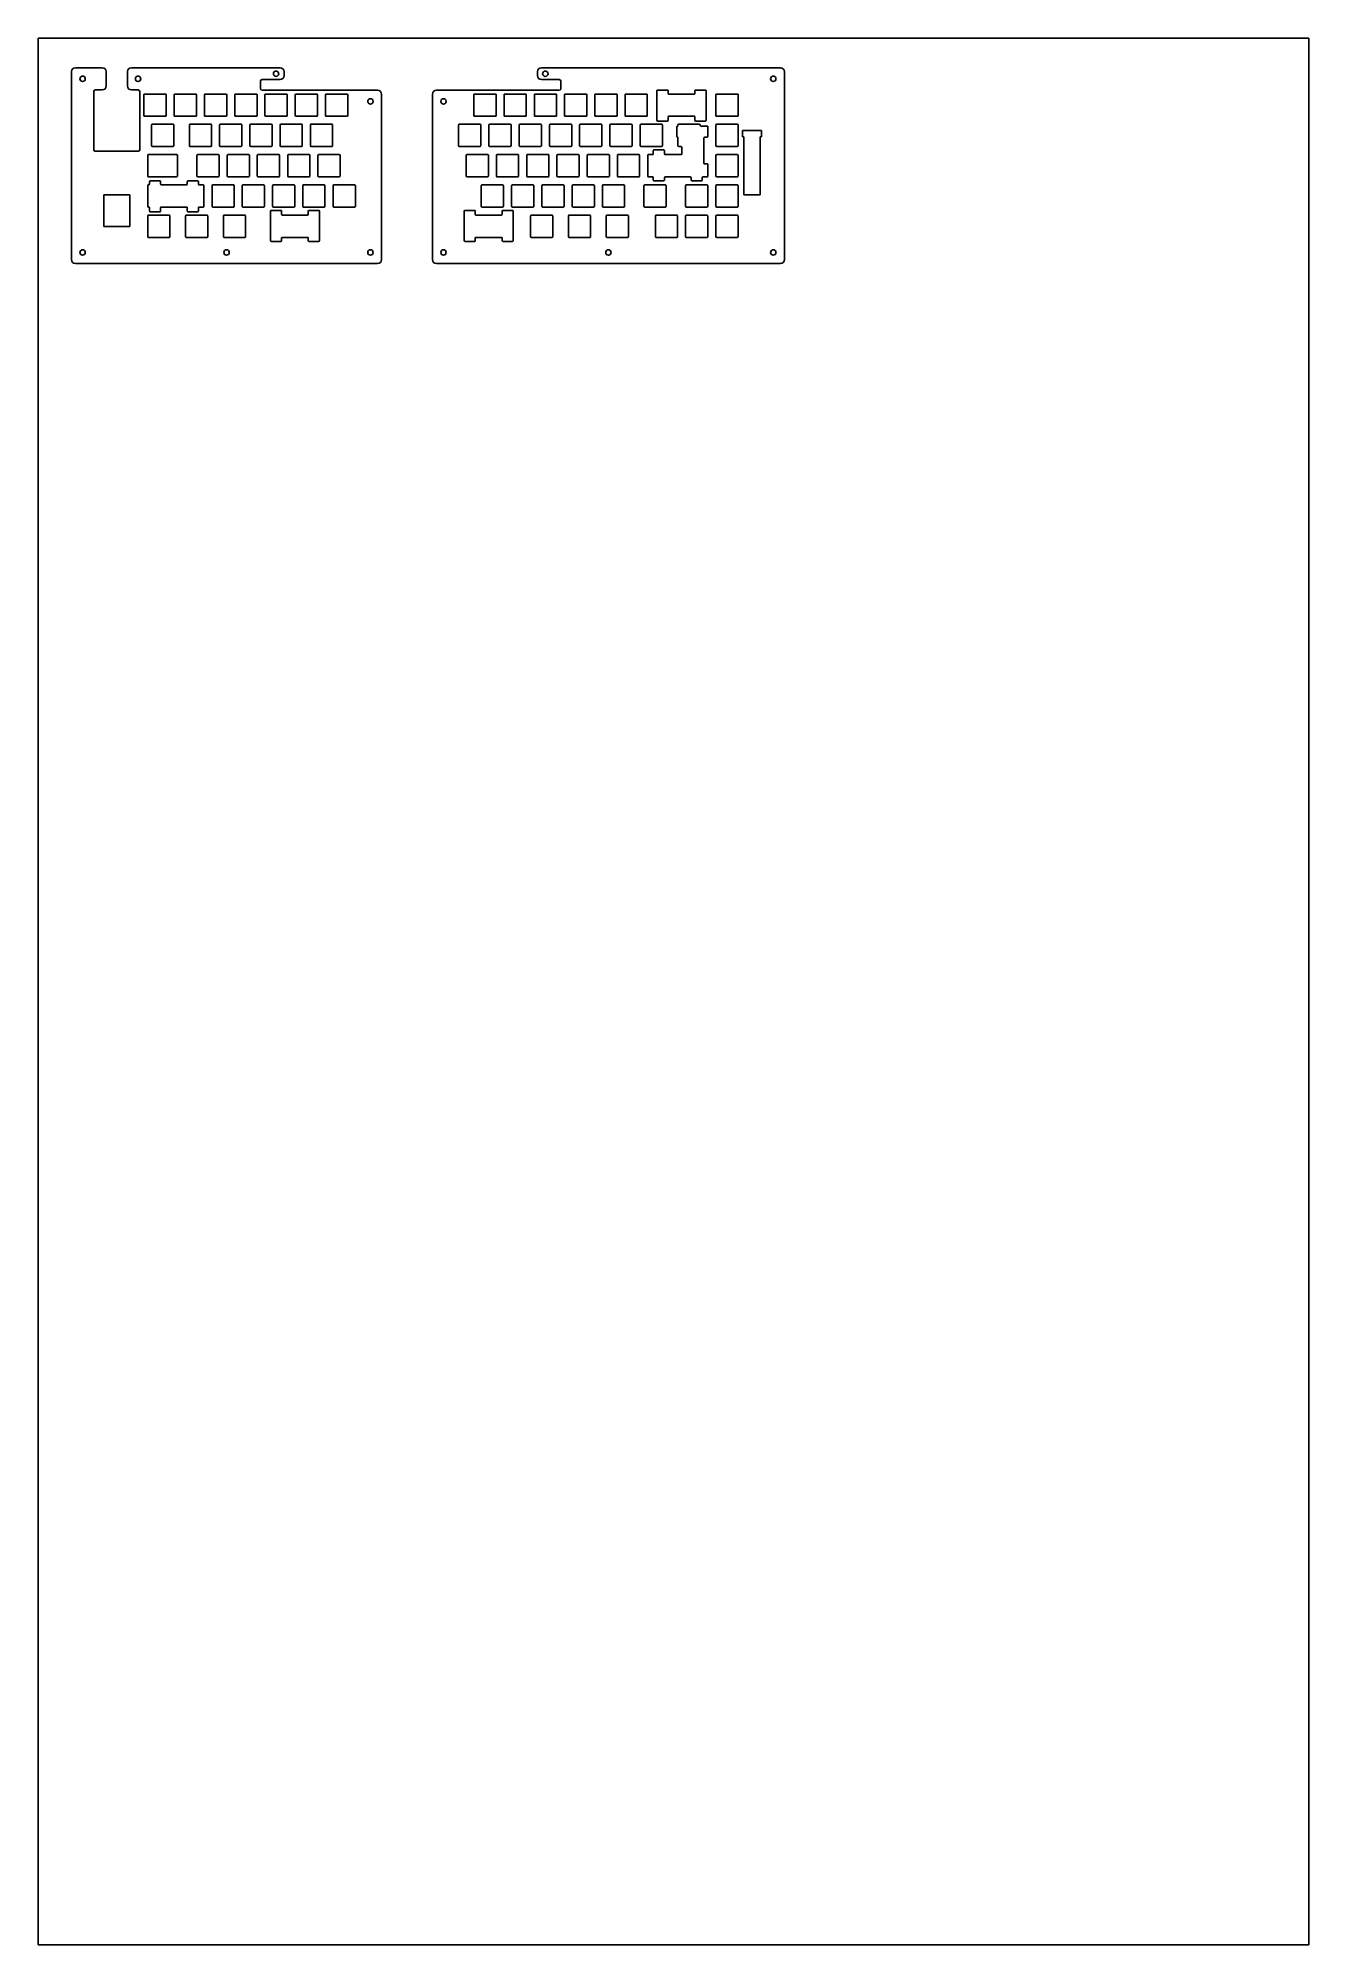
# Model space of a CAD drawing. Header units: millimetres. Extents: x 0 to 800, y 0 to 1200.
import ezdxf

# ---------------------------------------------------------------- set-up
doc = ezdxf.new("R2010")
doc.units = ezdxf.units.MM

msp = doc.modelspace()

# ---------------------------------------------------------------- linework, layer by layer
for p, q in [((0, 0), (0, 1200)), ((0, 1200), (800, 1200)), ((800, 1200), (800, 0)), ((21, 1178.9), (21, 1060.6)), ((23.5, 1181.4), (40.4, 1181.4)), ((42.9, 1178.9), (42.9, 1169.9)), ((56.2, 1178.9), (56.2, 1169.9)), ((58.7, 1181.4), (152.3, 1181.4)), ((154.8, 1176.4), (154.8, 1178.9)), ((314.3, 1176.4), (314.3, 1178.9)), ((316.8, 1181.4), (467.3, 1181.4)), ((469.8, 1060.6), (469.8, 1178.9)), ((35, 1166.4), (35, 1129.8)), ((36, 1167.4), (40.4, 1167.4)), ((58.7, 1167.4), (63, 1167.4)), ((64, 1129.8), (64, 1166.4)), ((66.6, 1164.3), (66.6, 1151.3)), ((67.1, 1164.8), (80.1, 1164.8)), ((80.6, 1164.3), (80.6, 1151.3)), ((85.7, 1164.3), (85.7, 1151.3)), ((86.2, 1164.8), (99.2, 1164.8)), ((99.7, 1164.3), (99.7, 1151.3)), ((104.7, 1164.3), (104.7, 1151.3)), ((105.2, 1164.8), (118.2, 1164.8)), ((118.7, 1164.3), (118.7, 1151.3)), ((123.8, 1164.3), (123.8, 1151.3)), ((124.3, 1164.8), (137.3, 1164.8)), ((137.8, 1164.3), (137.8, 1151.3)), ((140, 1168.2), (140, 1172.9)), ((141, 1173.9), (152.3, 1173.9)), ((141, 1167.2), (213.7, 1167.2)), ((142.8, 1164.3), (142.8, 1151.3)), ((143.3, 1164.8), (156.3, 1164.8)), ((156.8, 1164.3), (156.8, 1151.3)), ((161.9, 1164.3), (161.9, 1151.3)), ((162.4, 1164.8), (175.4, 1164.8)), ((175.9, 1164.3), (175.9, 1151.3)), ((180.9, 1164.3), (180.9, 1151.3)), ((181.4, 1164.8), (194.4, 1164.8)), ((194.9, 1164.3), (194.9, 1151.3)), ((216.2, 1164.7), (216.2, 1060.6)), ((248.2, 1164.7), (248.2, 1060.6)), ((250.7, 1167.2), (328.1, 1167.2)), ((274.3, 1164.3), (274.3, 1151.3)), ((274.8, 1164.8), (287.8, 1164.8)), ((288.3, 1164.3), (288.3, 1151.3)), ((293.3, 1164.3), (293.3, 1151.3)), ((293.8, 1164.8), (306.8, 1164.8)), ((307.3, 1164.3), (307.3, 1151.3)), ((312.4, 1164.3), (312.4, 1151.3)), ((312.9, 1164.8), (325.9, 1164.8)), ((316.8, 1173.9), (328.1, 1173.9)), ((326.4, 1164.3), (326.4, 1151.3)), ((329.1, 1172.9), (329.1, 1168.2)), ((331.4, 1164.3), (331.4, 1151.3)), ((331.9, 1164.8), (344.9, 1164.8)), ((345.4, 1164.3), (345.4, 1151.3)), ((350.5, 1164.3), (350.5, 1151.3)), ((351, 1164.8), (364, 1164.8)), ((364.5, 1164.3), (364.5, 1151.3)), ((369.5, 1164.3), (369.5, 1151.3)), ((370, 1164.8), (383, 1164.8)), ((383.5, 1164.3), (383.5, 1151.3)), ((389.6, 1166.8), (389.6, 1148.3)), ((396.1, 1167.3), (390.1, 1167.3)), ((396.6, 1165.3), (396.6, 1166.8)), ((413, 1164.8), (397.1, 1164.8)), ((413.5, 1166.8), (413.5, 1165.3)), ((420, 1167.3), (414, 1167.3)), ((420.5, 1148.3), (420.5, 1166.8)), ((426.7, 1164.3), (426.7, 1151.3)), ((427.2, 1164.8), (440.2, 1164.8)), ((440.7, 1164.3), (440.7, 1151.3)), ((67.1, 1150.8), (80.1, 1150.8)), ((71.4, 1145.3), (71.4, 1132.3)), ((71.9, 1145.8), (84.9, 1145.8)), ((85.4, 1145.3), (85.4, 1132.3)), ((86.2, 1150.8), (99.2, 1150.8)), ((95.2, 1145.3), (95.2, 1132.3)), ((95.7, 1145.8), (108.7, 1145.8)), ((105.2, 1150.8), (118.2, 1150.8)), ((109.2, 1145.3), (109.2, 1132.3)), ((114.2, 1145.3), (114.2, 1132.3)), ((114.7, 1145.8), (127.7, 1145.8)), ((124.3, 1150.8), (137.3, 1150.8)), ((128.2, 1145.3), (128.2, 1132.3)), ((133.3, 1145.3), (133.3, 1132.3)), ((133.8, 1145.8), (146.8, 1145.8)), ((143.3, 1150.8), (156.3, 1150.8)), ((147.3, 1145.3), (147.3, 1132.3)), ((152.3, 1145.3), (152.3, 1132.3)), ((152.8, 1145.8), (165.8, 1145.8)), ((162.4, 1150.8), (175.4, 1150.8)), ((166.3, 1145.3), (166.3, 1132.3)), ((171.4, 1145.3), (171.4, 1132.3)), ((171.9, 1145.8), (184.9, 1145.8)), ((181.4, 1150.8), (194.4, 1150.8)), ((185.4, 1145.3), (185.4, 1132.3)), ((264.7, 1145.3), (264.7, 1132.3)), ((265.2, 1145.8), (278.2, 1145.8)), ((274.8, 1150.8), (287.8, 1150.8)), ((278.7, 1145.3), (278.7, 1132.3)), ((283.8, 1145.3), (283.8, 1132.3)), ((284.3, 1145.8), (297.3, 1145.8)), ((293.8, 1150.8), (306.8, 1150.8)), ((297.8, 1145.3), (297.8, 1132.3)), ((302.8, 1145.3), (302.8, 1132.3)), ((303.3, 1145.8), (316.3, 1145.8)), ((312.9, 1150.8), (325.9, 1150.8)), ((316.8, 1145.3), (316.8, 1132.3)), ((321.9, 1145.3), (321.9, 1132.3)), ((322.4, 1145.8), (335.4, 1145.8)), ((331.9, 1150.8), (344.9, 1150.8)), ((335.9, 1145.3), (335.9, 1132.3)), ((340.9, 1145.3), (340.9, 1132.3)), ((341.4, 1145.8), (354.4, 1145.8)), ((351, 1150.8), (364, 1150.8)), ((354.9, 1145.3), (354.9, 1132.3)), ((360, 1145.3), (360, 1132.3)), ((360.5, 1145.8), (373.5, 1145.8)), ((370, 1150.8), (383, 1150.8)), ((374, 1145.3), (374, 1132.3)), ((379, 1145.3), (379, 1132.3)), ((379.5, 1145.8), (392.5, 1145.8)), ((390.1, 1147.8), (396.1, 1147.8)), ((393, 1145.3), (393, 1132.3)), ((396.6, 1148.3), (396.6, 1150.3)), ((397.1, 1150.8), (413, 1150.8)), ((402.2, 1144.2), (402.2, 1138.2)), ((402.8, 1144.7), (402.7, 1144.7)), ((402.8, 1145.3), (402.8, 1144.7)), ((403.3, 1145.8), (416.3, 1145.8)), ((413.5, 1150.3), (413.5, 1148.3)), ((414, 1147.8), (420, 1147.8)), ((416.8, 1145.3), (416.8, 1145.2)), ((421.2, 1144.7), (417.3, 1144.7)), ((421.7, 1138.2), (421.7, 1144.2)), ((426.7, 1145.3), (426.7, 1132.3)), ((427.2, 1150.8), (440.2, 1150.8)), ((427.2, 1145.8), (440.2, 1145.8)), ((440.7, 1145.3), (440.7, 1132.3)), ((455.3, 1141.9), (443.5, 1141.9)), ((443.5, 1141.9), (443.5, 1137.8)), ((455.3, 1137.8), (455.3, 1141.9)), ((63, 1128.8), (36, 1128.8)), ((71.9, 1131.8), (84.9, 1131.8)), ((95.7, 1131.8), (108.7, 1131.8)), ((114.7, 1131.8), (127.7, 1131.8)), ((133.8, 1131.8), (146.8, 1131.8)), ((152.8, 1131.8), (165.8, 1131.8)), ((171.9, 1131.8), (184.9, 1131.8)), ((265.2, 1131.8), (278.2, 1131.8)), ((284.3, 1131.8), (297.3, 1131.8)), ((303.3, 1131.8), (316.3, 1131.8)), ((322.4, 1131.8), (335.4, 1131.8)), ((341.4, 1131.8), (354.4, 1131.8)), ((360.5, 1131.8), (373.5, 1131.8)), ((379.5, 1131.8), (392.5, 1131.8)), ((387.3, 1129.2), (387.3, 1127.2)), ((393.8, 1129.7), (387.8, 1129.7)), ((394.3, 1127.2), (394.3, 1129.2)), ((402.7, 1137.7), (402.8, 1137.7)), ((402.8, 1137.7), (402.8, 1132.3)), ((403.3, 1131.8), (404.7, 1131.8)), ((405.2, 1131.3), (405.2, 1127.2)), ((419.2, 1121.3), (419.2, 1137.2)), ((419.7, 1137.7), (421.2, 1137.7)), ((427.2, 1131.8), (440.2, 1131.8)), ((443.5, 1137.8), (444.2, 1137.8)), ((444.2, 1137.8), (444.2, 1101.4)), ((454.6, 1101.4), (454.6, 1137.8)), ((454.6, 1137.8), (455.3, 1137.8)), ((69, 1126.2), (69, 1113.2)), ((69.5, 1126.7), (87.2, 1126.7)), ((87.7, 1126.2), (87.7, 1113.2)), ((99.9, 1126.2), (99.9, 1113.2)), ((100.4, 1126.7), (113.4, 1126.7)), ((113.9, 1126.2), (113.9, 1113.2)), ((119, 1126.2), (119, 1113.2)), ((119.5, 1126.7), (132.5, 1126.7)), ((133, 1126.2), (133, 1113.2)), ((138, 1126.2), (138, 1113.2)), ((138.5, 1126.7), (151.5, 1126.7)), ((152, 1126.2), (152, 1113.2)), ((157.1, 1126.2), (157.1, 1113.2)), ((157.6, 1126.7), (170.6, 1126.7)), ((171.1, 1126.2), (171.1, 1113.2)), ((176.1, 1126.2), (176.1, 1113.2)), ((176.6, 1126.7), (189.6, 1126.7)), ((190.1, 1126.2), (190.1, 1113.2)), ((269.5, 1126.2), (269.5, 1113.2)), ((270, 1126.7), (283, 1126.7)), ((283.5, 1126.2), (283.5, 1113.2)), ((288.5, 1126.2), (288.5, 1113.2)), ((289, 1126.7), (302, 1126.7)), ((302.5, 1126.2), (302.5, 1113.2)), ((307.6, 1126.2), (307.6, 1113.2)), ((308.1, 1126.7), (321.1, 1126.7)), ((321.6, 1126.2), (321.6, 1113.2)), ((326.6, 1126.2), (326.6, 1113.2)), ((327.1, 1126.7), (340.1, 1126.7)), ((340.6, 1126.2), (340.6, 1113.2)), ((345.7, 1126.2), (345.7, 1113.2)), ((346.2, 1126.7), (359.2, 1126.7)), ((359.7, 1126.2), (359.7, 1113.2)), ((364.7, 1126.2), (364.7, 1113.2)), ((365.2, 1126.7), (378.2, 1126.7)), ((378.7, 1126.2), (378.7, 1113.2)), ((383.8, 1126.2), (383.8, 1113.2)), ((384.3, 1126.7), (386.8, 1126.7)), ((394.8, 1126.7), (404.7, 1126.7)), ((421.2, 1120.8), (419.7, 1120.8)), ((421.7, 1113.2), (421.7, 1120.3)), ((426.7, 1126.2), (426.7, 1113.2)), ((427.2, 1126.7), (440.2, 1126.7)), ((440.7, 1126.2), (440.7, 1113.2)), ((69, 1107.2), (69, 1094.2)), ((69.5, 1112.7), (87.2, 1112.7)), ((69.5, 1107.7), (69.6, 1107.7)), ((70.1, 1109.7), (70.1, 1108.2)), ((76.6, 1110.2), (70.6, 1110.2)), ((77.1, 1108.2), (77.1, 1109.7)), ((77.6, 1107.7), (93.4, 1107.7)), ((93.9, 1109.7), (93.9, 1108.2)), ((100.4, 1110.2), (94.4, 1110.2)), ((100.4, 1112.7), (113.4, 1112.7)), ((100.9, 1109.7), (100.9, 1108.2)), ((101.4, 1107.7), (103.9, 1107.7)), ((104.4, 1107.2), (104.4, 1094.2)), ((109.5, 1107.2), (109.5, 1094.2)), ((110, 1107.7), (123, 1107.7)), ((119.5, 1112.7), (132.5, 1112.7)), ((123.5, 1107.2), (123.5, 1094.2)), ((128.5, 1107.2), (128.5, 1094.2)), ((129, 1107.7), (142, 1107.7)), ((138.5, 1112.7), (151.5, 1112.7)), ((142.5, 1107.2), (142.5, 1094.2)), ((147.6, 1107.2), (147.6, 1094.2)), ((148.1, 1107.7), (161.1, 1107.7)), ((157.6, 1112.7), (170.6, 1112.7)), ((161.6, 1107.2), (161.6, 1094.2)), ((166.6, 1107.2), (166.6, 1094.2)), ((167.1, 1107.7), (180.1, 1107.7)), ((176.6, 1112.7), (189.6, 1112.7)), ((180.6, 1107.2), (180.6, 1094.2)), ((185.7, 1107.2), (185.7, 1094.2)), ((186.2, 1107.7), (199.2, 1107.7)), ((199.7, 1107.2), (199.7, 1094.2)), ((270, 1112.7), (283, 1112.7)), ((279, 1107.2), (279, 1094.2)), ((279.5, 1107.7), (292.5, 1107.7)), ((289, 1112.7), (302, 1112.7)), ((293, 1107.2), (293, 1094.2)), ((298.1, 1107.2), (298.1, 1094.2)), ((298.6, 1107.7), (311.6, 1107.7)), ((308.1, 1112.7), (321.1, 1112.7)), ((312.1, 1107.2), (312.1, 1094.2)), ((317.1, 1107.2), (317.1, 1094.2)), ((317.6, 1107.7), (330.6, 1107.7)), ((327.1, 1112.7), (340.1, 1112.7)), ((331.1, 1107.2), (331.1, 1094.2)), ((336.2, 1107.2), (336.2, 1094.2)), ((336.7, 1107.7), (349.7, 1107.7)), ((346.2, 1112.7), (359.2, 1112.7)), ((350.2, 1107.2), (350.2, 1094.2)), ((355.2, 1107.2), (355.2, 1094.2)), ((355.7, 1107.7), (368.7, 1107.7)), ((365.2, 1112.7), (378.2, 1112.7)), ((369.2, 1107.2), (369.2, 1094.2)), ((381.4, 1107.2), (381.4, 1094.2)), ((381.9, 1107.7), (394.9, 1107.7)), ((384.3, 1112.7), (386.8, 1112.7)), ((387.3, 1110.7), (387.3, 1112.2)), ((387.8, 1110.2), (393.8, 1110.2)), ((394.3, 1110.7), (394.3, 1112.2)), ((394.8, 1112.7), (410.6, 1112.7)), ((395.4, 1107.2), (395.4, 1094.2)), ((407.6, 1107.2), (407.6, 1094.2)), ((408.1, 1107.7), (421.1, 1107.7)), ((411.1, 1112.2), (411.1, 1110.7)), ((411.6, 1110.2), (417.6, 1110.2)), ((418.1, 1110.7), (418.1, 1112.2)), ((418.6, 1112.7), (421.2, 1112.7)), ((421.6, 1107.2), (421.6, 1094.2)), ((426.7, 1107.2), (426.7, 1094.2)), ((427.2, 1112.7), (440.2, 1112.7)), ((427.2, 1107.7), (440.2, 1107.7)), ((440.7, 1107.2), (440.7, 1094.2)), ((41.3, 1101.4), (57.8, 1101.4)), ((41.3, 1081.5), (41.3, 1101.4)), ((57.8, 1081.5), (57.8, 1101.4)), ((69.5, 1093.7), (69.6, 1093.7)), ((70.1, 1093.2), (70.1, 1091.2)), ((77.1, 1091.2), (77.1, 1093.2)), ((77.6, 1093.7), (93.4, 1093.7)), ((93.9, 1093.2), (93.9, 1091.2)), ((100.9, 1091.2), (100.9, 1093.2)), ((101.4, 1093.7), (103.9, 1093.7)), ((110, 1093.7), (123, 1093.7)), ((129, 1093.7), (142, 1093.7)), ((148.1, 1093.7), (161.1, 1093.7)), ((167.1, 1093.7), (180.1, 1093.7)), ((186.2, 1093.7), (199.2, 1093.7)), ((279.5, 1093.7), (292.5, 1093.7)), ((298.6, 1093.7), (311.6, 1093.7)), ((317.6, 1093.7), (330.6, 1093.7)), ((336.7, 1093.7), (349.7, 1093.7)), ((355.7, 1093.7), (368.7, 1093.7)), ((381.9, 1093.7), (394.9, 1093.7)), ((408.1, 1093.7), (421.1, 1093.7)), ((427.2, 1093.7), (440.2, 1093.7)), ((444.2, 1101.4), (454.6, 1101.4)), ((57.8, 1081.5), (41.3, 1081.5)), ((69, 1088.1), (69, 1075.1)), ((69.5, 1088.6), (82.5, 1088.6)), ((70.6, 1090.7), (76.6, 1090.7)), ((83, 1088.1), (83, 1075.1)), ((92.8, 1088.1), (92.8, 1075.1)), ((93.3, 1088.6), (106.3, 1088.6)), ((94.4, 1090.7), (100.4, 1090.7)), ((106.8, 1088.1), (106.8, 1075.1)), ((116.6, 1088.1), (116.6, 1075.1)), ((117.1, 1088.6), (130.1, 1088.6)), ((130.6, 1088.1), (130.6, 1075.1)), ((146.3, 1091.1), (146.3, 1072.6)), ((152.8, 1091.6), (146.8, 1091.6)), ((153.3, 1089.1), (153.3, 1091.1)), ((169.6, 1088.6), (153.8, 1088.6)), ((170.1, 1091.1), (170.1, 1089.1)), ((176.6, 1091.6), (170.6, 1091.6)), ((177.1, 1072.6), (177.1, 1091.1)), ((268.2, 1091.1), (268.2, 1072.6)), ((274.7, 1091.6), (268.7, 1091.6)), ((275.2, 1089.1), (275.2, 1091.1)), ((291.6, 1088.6), (275.7, 1088.6)), ((292.1, 1091.1), (292.1, 1089.1)), ((298.6, 1091.6), (292.6, 1091.6)), ((299.1, 1072.6), (299.1, 1091.1)), ((310, 1088.1), (310, 1075.1)), ((310.5, 1088.6), (323.5, 1088.6)), ((324, 1088.1), (324, 1075.1)), ((333.8, 1088.1), (333.8, 1075.1)), ((334.3, 1088.6), (347.3, 1088.6)), ((347.8, 1088.1), (347.8, 1075.1)), ((357.6, 1088.1), (357.6, 1075.1)), ((358.1, 1088.6), (371.1, 1088.6)), ((371.6, 1088.1), (371.6, 1075.1)), ((388.6, 1088.1), (388.6, 1075.1)), ((389.1, 1088.6), (402.1, 1088.6)), ((402.6, 1088.1), (402.6, 1075.1)), ((407.6, 1088.1), (407.6, 1075.1)), ((408.1, 1088.6), (421.1, 1088.6)), ((421.6, 1088.1), (421.6, 1075.1)), ((426.7, 1088.1), (426.7, 1075.1)), ((427.2, 1088.6), (440.2, 1088.6)), ((440.7, 1088.1), (440.7, 1075.1)), ((69.5, 1074.6), (82.5, 1074.6)), ((93.3, 1074.6), (106.3, 1074.6)), ((117.1, 1074.6), (130.1, 1074.6)), ((146.8, 1072.1), (152.8, 1072.1)), ((153.3, 1072.6), (153.3, 1074.1)), ((153.8, 1074.6), (169.6, 1074.6)), ((170.1, 1074.1), (170.1, 1072.6)), ((170.6, 1072.1), (176.6, 1072.1)), ((268.7, 1072.1), (274.7, 1072.1)), ((275.2, 1072.6), (275.2, 1074.1)), ((275.7, 1074.6), (291.6, 1074.6)), ((292.1, 1074.1), (292.1, 1072.6)), ((292.6, 1072.1), (298.6, 1072.1)), ((310.5, 1074.6), (323.5, 1074.6)), ((334.3, 1074.6), (347.3, 1074.6)), ((358.1, 1074.6), (371.1, 1074.6)), ((389.1, 1074.6), (402.1, 1074.6)), ((408.1, 1074.6), (421.1, 1074.6)), ((427.2, 1074.6), (440.2, 1074.6)), ((23.5, 1058.1), (213.7, 1058.1)), ((250.7, 1058.1), (467.3, 1058.1)), ((800, 0), (0, 0))]:
    msp.add_line(p, q)
for centre in [(28, 1174.4), (62.9, 1174.4), (149.8, 1177.6), (319.3, 1177.6), (462.8, 1174.4), (209.2, 1160.2), (255.2, 1160.2), (28, 1065.1), (118.6, 1065.1), (209.2, 1065.1), (255.2, 1065.1), (359, 1065.1), (462.8, 1065.1)]:
    msp.add_circle(centre, 1.7)
for centre, radius, start, end in [((23.5, 1178.9), 2.5, 90, 180), ((40.4, 1178.9), 2.5, 0, 90), ((58.7, 1178.9), 2.5, 90, 180), ((152.3, 1178.9), 2.5, 0, 90), ((152.3, 1176.4), 2.5, 270, 0), ((316.8, 1178.9), 2.5, 90, 180), ((316.8, 1176.4), 2.5, 180, 270), ((467.3, 1178.9), 2.5, 0, 90), ((36, 1166.4), 1, 90, 180), ((40.4, 1169.9), 2.5, 270, 0), ((58.7, 1169.9), 2.5, 180, 270), ((63, 1166.4), 1, 0, 90), ((67.1, 1164.3), 0.5, 90, 180), ((80.1, 1164.3), 0.5, 0, 90), ((86.2, 1164.3), 0.5, 90, 180), ((99.2, 1164.3), 0.5, 0, 90), ((105.2, 1164.3), 0.5, 90, 180), ((118.2, 1164.3), 0.5, 0, 90), ((124.3, 1164.3), 0.5, 90, 180), ((137.3, 1164.3), 0.5, 0, 90), ((141, 1172.9), 1, 90, 180), ((141, 1168.2), 1, 180, 270), ((143.3, 1164.3), 0.5, 90, 180), ((156.3, 1164.3), 0.5, 0, 90), ((162.4, 1164.3), 0.5, 90, 180), ((175.4, 1164.3), 0.5, 0, 90), ((181.4, 1164.3), 0.5, 90, 180), ((194.4, 1164.3), 0.5, 0, 90), ((213.7, 1164.7), 2.5, 0, 90), ((250.7, 1164.7), 2.5, 90, 180), ((274.8, 1164.3), 0.5, 90, 180), ((287.8, 1164.3), 0.5, 0, 90), ((293.8, 1164.3), 0.5, 90, 180), ((306.8, 1164.3), 0.5, 0, 90), ((312.9, 1164.3), 0.5, 90, 180), ((325.9, 1164.3), 0.5, 0, 90), ((328.1, 1172.9), 1, 0, 90), ((328.1, 1168.2), 1, 270, 0), ((331.9, 1164.3), 0.5, 90, 180), ((344.9, 1164.3), 0.5, 0, 90), ((351, 1164.3), 0.5, 90, 180), ((364, 1164.3), 0.5, 0, 90), ((370, 1164.3), 0.5, 90, 180), ((383, 1164.3), 0.5, 0, 90), ((390.1, 1166.8), 0.5, 90, 180), ((396.1, 1166.8), 0.5, 0, 90), ((397.1, 1165.3), 0.5, 180, 270), ((413, 1165.3), 0.5, 270, 0), ((414, 1166.8), 0.5, 90, 180), ((420, 1166.8), 0.5, 0, 90), ((427.2, 1164.3), 0.5, 90, 180), ((440.2, 1164.3), 0.5, 0, 90), ((67.1, 1151.3), 0.5, 180, 270), ((71.9, 1145.3), 0.5, 90, 180), ((80.1, 1151.3), 0.5, 270, 0), ((84.9, 1145.3), 0.5, 0, 90), ((86.2, 1151.3), 0.5, 180, 270), ((95.7, 1145.3), 0.5, 90, 180), ((99.2, 1151.3), 0.5, 270, 0), ((105.2, 1151.3), 0.5, 180, 270), ((108.7, 1145.3), 0.5, 0, 90), ((114.7, 1145.3), 0.5, 90, 180), ((118.2, 1151.3), 0.5, 270, 0), ((124.3, 1151.3), 0.5, 180, 270), ((127.7, 1145.3), 0.5, 0, 90), ((133.8, 1145.3), 0.5, 90, 180), ((137.3, 1151.3), 0.5, 270, 0), ((143.3, 1151.3), 0.5, 180, 270), ((146.8, 1145.3), 0.5, 0, 90), ((152.8, 1145.3), 0.5, 90, 180), ((156.3, 1151.3), 0.5, 270, 0), ((162.4, 1151.3), 0.5, 180, 270), ((165.8, 1145.3), 0.5, 0, 90), ((171.9, 1145.3), 0.5, 90, 180), ((175.4, 1151.3), 0.5, 270, 0), ((181.4, 1151.3), 0.5, 180, 270), ((184.9, 1145.3), 0.5, 0, 90), ((194.4, 1151.3), 0.5, 270, 0), ((265.2, 1145.3), 0.5, 90, 180), ((274.8, 1151.3), 0.5, 180, 270), ((278.2, 1145.3), 0.5, 0, 90), ((284.3, 1145.3), 0.5, 90, 180), ((287.8, 1151.3), 0.5, 270, 0), ((293.8, 1151.3), 0.5, 180, 270), ((297.3, 1145.3), 0.5, 0, 90), ((303.3, 1145.3), 0.5, 90, 180), ((306.8, 1151.3), 0.5, 270, 0), ((312.9, 1151.3), 0.5, 180, 270), ((316.3, 1145.3), 0.5, 0, 90), ((322.4, 1145.3), 0.5, 90, 180), ((325.9, 1151.3), 0.5, 270, 0), ((331.9, 1151.3), 0.5, 180, 270), ((335.4, 1145.3), 0.5, 0, 90), ((341.4, 1145.3), 0.5, 90, 180), ((344.9, 1151.3), 0.5, 270, 0), ((351, 1151.3), 0.5, 180, 270), ((354.4, 1145.3), 0.5, 0, 90), ((360.5, 1145.3), 0.5, 90, 180), ((364, 1151.3), 0.5, 270, 0), ((370, 1151.3), 0.5, 180, 270), ((373.5, 1145.3), 0.5, 0, 90), ((379.5, 1145.3), 0.5, 90, 180), ((383, 1151.3), 0.5, 270, 0), ((390.1, 1148.3), 0.5, 180, 270), ((392.5, 1145.3), 0.5, 0, 90), ((396.1, 1148.3), 0.5, 270, 0), ((397.1, 1150.3), 0.5, 90, 180), ((402.7, 1144.2), 0.5, 90, 180), ((403.3, 1145.3), 0.5, 90, 180), ((413, 1150.3), 0.5, 0, 90), ((414, 1148.3), 0.5, 180, 270), ((416.3, 1145.3), 0.5, 0, 90), ((417.3, 1145.2), 0.5, 180, 270), ((420, 1148.3), 0.5, 270, 0), ((421.2, 1144.2), 0.5, 0, 90), ((427.2, 1151.3), 0.5, 180, 270), ((427.2, 1145.3), 0.5, 90, 180), ((440.2, 1151.3), 0.5, 270, 0), ((440.2, 1145.3), 0.5, 0, 90), ((36, 1129.8), 1, 180, 270), ((63, 1129.8), 1, 270, 0), ((71.9, 1132.3), 0.5, 180, 270), ((84.9, 1132.3), 0.5, 270, 0), ((95.7, 1132.3), 0.5, 180, 270), ((108.7, 1132.3), 0.5, 270, 0), ((114.7, 1132.3), 0.5, 180, 270), ((127.7, 1132.3), 0.5, 270, 0), ((133.8, 1132.3), 0.5, 180, 270), ((146.8, 1132.3), 0.5, 270, 0), ((152.8, 1132.3), 0.5, 180, 270), ((165.8, 1132.3), 0.5, 270, 0), ((171.9, 1132.3), 0.5, 180, 270), ((184.9, 1132.3), 0.5, 270, 0), ((265.2, 1132.3), 0.5, 180, 270), ((278.2, 1132.3), 0.5, 270, 0), ((284.3, 1132.3), 0.5, 180, 270), ((297.3, 1132.3), 0.5, 270, 0), ((303.3, 1132.3), 0.5, 180, 270), ((316.3, 1132.3), 0.5, 270, 0), ((322.4, 1132.3), 0.5, 180, 270), ((335.4, 1132.3), 0.5, 270, 0), ((341.4, 1132.3), 0.5, 180, 270), ((354.4, 1132.3), 0.5, 270, 0), ((360.5, 1132.3), 0.5, 180, 270), ((373.5, 1132.3), 0.5, 270, 0), ((379.5, 1132.3), 0.5, 180, 270), ((387.8, 1129.2), 0.5, 90, 180), ((392.5, 1132.3), 0.5, 270, 0), ((393.8, 1129.2), 0.5, 0, 90), ((402.7, 1138.2), 0.5, 180, 270), ((403.3, 1132.3), 0.5, 180, 270), ((404.7, 1131.3), 0.5, 0, 90), ((419.7, 1137.2), 0.5, 90, 180), ((421.2, 1138.2), 0.5, 270, 0), ((427.2, 1132.3), 0.5, 180, 270), ((440.2, 1132.3), 0.5, 270, 0), ((69.5, 1126.2), 0.5, 90, 180), ((87.2, 1126.2), 0.5, 0, 90), ((100.4, 1126.2), 0.5, 90, 180), ((113.4, 1126.2), 0.5, 0, 90), ((119.5, 1126.2), 0.5, 90, 180), ((132.5, 1126.2), 0.5, 0, 90), ((138.5, 1126.2), 0.5, 90, 180), ((151.5, 1126.2), 0.5, 0, 90), ((157.6, 1126.2), 0.5, 90, 180), ((170.6, 1126.2), 0.5, 0, 90), ((176.6, 1126.2), 0.5, 90, 180), ((189.6, 1126.2), 0.5, 0, 90), ((270, 1126.2), 0.5, 90, 180), ((283, 1126.2), 0.5, 0, 90), ((289, 1126.2), 0.5, 90, 180), ((302, 1126.2), 0.5, 0, 90), ((308.1, 1126.2), 0.5, 90, 180), ((321.1, 1126.2), 0.5, 0, 90), ((327.1, 1126.2), 0.5, 90, 180), ((340.1, 1126.2), 0.5, 0, 90), ((346.2, 1126.2), 0.5, 90, 180), ((359.2, 1126.2), 0.5, 0, 90), ((365.2, 1126.2), 0.5, 90, 180), ((378.2, 1126.2), 0.5, 0, 90), ((384.3, 1126.2), 0.5, 90, 180), ((386.8, 1127.2), 0.5, 270, 0), ((394.8, 1127.2), 0.5, 180, 270), ((404.7, 1127.2), 0.5, 270, 0), ((419.7, 1121.3), 0.5, 180, 270), ((421.2, 1120.3), 0.5, 0, 90), ((427.2, 1126.2), 0.5, 90, 180), ((440.2, 1126.2), 0.5, 0, 90), ((69.5, 1113.2), 0.5, 180, 270), ((69.5, 1107.2), 0.5, 90, 180), ((69.6, 1108.2), 0.5, 270, 0), ((70.6, 1109.7), 0.5, 90, 180), ((76.6, 1109.7), 0.5, 0, 90), ((77.6, 1108.2), 0.5, 180, 270), ((87.2, 1113.2), 0.5, 270, 0), ((93.4, 1108.2), 0.5, 270, 0), ((94.4, 1109.7), 0.5, 90, 180), ((100.4, 1113.2), 0.5, 180, 270), ((100.4, 1109.7), 0.5, 0, 90), ((101.4, 1108.2), 0.5, 180, 270), ((103.9, 1107.2), 0.5, 0, 90), ((110, 1107.2), 0.5, 90, 180), ((113.4, 1113.2), 0.5, 270, 0), ((119.5, 1113.2), 0.5, 180, 270), ((123, 1107.2), 0.5, 0, 90), ((129, 1107.2), 0.5, 90, 180), ((132.5, 1113.2), 0.5, 270, 0), ((138.5, 1113.2), 0.5, 180, 270), ((142, 1107.2), 0.5, 0, 90), ((148.1, 1107.2), 0.5, 90, 180), ((151.5, 1113.2), 0.5, 270, 0), ((157.6, 1113.2), 0.5, 180, 270), ((161.1, 1107.2), 0.5, 0, 90), ((167.1, 1107.2), 0.5, 90, 180), ((170.6, 1113.2), 0.5, 270, 0), ((176.6, 1113.2), 0.5, 180, 270), ((180.1, 1107.2), 0.5, 0, 90), ((186.2, 1107.2), 0.5, 90, 180), ((189.6, 1113.2), 0.5, 270, 0), ((199.2, 1107.2), 0.5, 0, 90), ((270, 1113.2), 0.5, 180, 270), ((279.5, 1107.2), 0.5, 90, 180), ((283, 1113.2), 0.5, 270, 0), ((289, 1113.2), 0.5, 180, 270), ((292.5, 1107.2), 0.5, 0, 90), ((298.6, 1107.2), 0.5, 90, 180), ((302, 1113.2), 0.5, 270, 0), ((308.1, 1113.2), 0.5, 180, 270), ((311.6, 1107.2), 0.5, 0, 90), ((317.6, 1107.2), 0.5, 90, 180), ((321.1, 1113.2), 0.5, 270, 0), ((327.1, 1113.2), 0.5, 180, 270), ((330.6, 1107.2), 0.5, 0, 90), ((336.7, 1107.2), 0.5, 90, 180), ((340.1, 1113.2), 0.5, 270, 0), ((346.2, 1113.2), 0.5, 180, 270), ((349.7, 1107.2), 0.5, 0, 90), ((355.7, 1107.2), 0.5, 90, 180), ((359.2, 1113.2), 0.5, 270, 0), ((365.2, 1113.2), 0.5, 180, 270), ((368.7, 1107.2), 0.5, 0, 90), ((378.2, 1113.2), 0.5, 270, 0), ((381.9, 1107.2), 0.5, 90, 180), ((384.3, 1113.2), 0.5, 180, 270), ((386.8, 1112.2), 0.5, 0, 90), ((387.8, 1110.7), 0.5, 180, 270), ((393.8, 1110.7), 0.5, 270, 0), ((394.8, 1112.2), 0.5, 90, 180), ((394.9, 1107.2), 0.5, 0, 90), ((408.1, 1107.2), 0.5, 90, 180), ((410.6, 1112.2), 0.5, 0, 90), ((411.6, 1110.7), 0.5, 180, 270), ((417.6, 1110.7), 0.5, 270, 0), ((418.6, 1112.2), 0.5, 90, 180), ((421.1, 1107.2), 0.5, 0, 90), ((421.2, 1113.2), 0.5, 270, 0), ((427.2, 1113.2), 0.5, 180, 270), ((427.2, 1107.2), 0.5, 90, 180), ((440.2, 1113.2), 0.5, 270, 0), ((440.2, 1107.2), 0.5, 0, 90), ((69.5, 1094.2), 0.5, 180, 270), ((69.6, 1093.2), 0.5, 0, 90), ((77.6, 1093.2), 0.5, 90, 180), ((93.4, 1093.2), 0.5, 0, 90), ((101.4, 1093.2), 0.5, 90, 180), ((103.9, 1094.2), 0.5, 270, 0), ((110, 1094.2), 0.5, 180, 270), ((123, 1094.2), 0.5, 270, 0), ((129, 1094.2), 0.5, 180, 270), ((142, 1094.2), 0.5, 270, 0), ((148.1, 1094.2), 0.5, 180, 270), ((161.1, 1094.2), 0.5, 270, 0), ((167.1, 1094.2), 0.5, 180, 270), ((180.1, 1094.2), 0.5, 270, 0), ((186.2, 1094.2), 0.5, 180, 270), ((199.2, 1094.2), 0.5, 270, 0), ((279.5, 1094.2), 0.5, 180, 270), ((292.5, 1094.2), 0.5, 270, 0), ((298.6, 1094.2), 0.5, 180, 270), ((311.6, 1094.2), 0.5, 270, 0), ((317.6, 1094.2), 0.5, 180, 270), ((330.6, 1094.2), 0.5, 270, 0), ((336.7, 1094.2), 0.5, 180, 270), ((349.7, 1094.2), 0.5, 270, 0), ((355.7, 1094.2), 0.5, 180, 270), ((368.7, 1094.2), 0.5, 270, 0), ((381.9, 1094.2), 0.5, 180, 270), ((394.9, 1094.2), 0.5, 270, 0), ((408.1, 1094.2), 0.5, 180, 270), ((421.1, 1094.2), 0.5, 270, 0), ((427.2, 1094.2), 0.5, 180, 270), ((440.2, 1094.2), 0.5, 270, 0), ((69.5, 1088.1), 0.5, 90, 180), ((70.6, 1091.2), 0.5, 180, 270), ((76.6, 1091.2), 0.5, 270, 0), ((82.5, 1088.1), 0.5, 0, 90), ((93.3, 1088.1), 0.5, 90, 180), ((94.4, 1091.2), 0.5, 180, 270), ((100.4, 1091.2), 0.5, 270, 0), ((106.3, 1088.1), 0.5, 0, 90), ((117.1, 1088.1), 0.5, 90, 180), ((130.1, 1088.1), 0.5, 0, 90), ((146.8, 1091.1), 0.5, 90, 180), ((152.8, 1091.1), 0.5, 0, 90), ((153.8, 1089.1), 0.5, 180, 270), ((169.6, 1089.1), 0.5, 270, 0), ((170.6, 1091.1), 0.5, 90, 180), ((176.6, 1091.1), 0.5, 0, 90), ((268.7, 1091.1), 0.5, 90, 180), ((274.7, 1091.1), 0.5, 0, 90), ((275.7, 1089.1), 0.5, 180, 270), ((291.6, 1089.1), 0.5, 270, 0), ((292.6, 1091.1), 0.5, 90, 180), ((298.6, 1091.1), 0.5, 0, 90), ((310.5, 1088.1), 0.5, 90, 180), ((323.5, 1088.1), 0.5, 0, 90), ((334.3, 1088.1), 0.5, 90, 180), ((347.3, 1088.1), 0.5, 0, 90), ((358.1, 1088.1), 0.5, 90, 180), ((371.1, 1088.1), 0.5, 0, 90), ((389.1, 1088.1), 0.5, 90, 180), ((402.1, 1088.1), 0.5, 0, 90), ((408.1, 1088.1), 0.5, 90, 180), ((421.1, 1088.1), 0.5, 0, 90), ((427.2, 1088.1), 0.5, 90, 180), ((440.2, 1088.1), 0.5, 0, 90), ((69.5, 1075.1), 0.5, 180, 270), ((82.5, 1075.1), 0.5, 270, 0), ((93.3, 1075.1), 0.5, 180, 270), ((106.3, 1075.1), 0.5, 270, 0), ((117.1, 1075.1), 0.5, 180, 270), ((130.1, 1075.1), 0.5, 270, 0), ((146.8, 1072.6), 0.5, 180, 270), ((152.8, 1072.6), 0.5, 270, 0), ((153.8, 1074.1), 0.5, 90, 180), ((169.6, 1074.1), 0.5, 0, 90), ((170.6, 1072.6), 0.5, 180, 270), ((176.6, 1072.6), 0.5, 270, 0), ((268.7, 1072.6), 0.5, 180, 270), ((274.7, 1072.6), 0.5, 270, 0), ((275.7, 1074.1), 0.5, 90, 180), ((291.6, 1074.1), 0.5, 0, 90), ((292.6, 1072.6), 0.5, 180, 270), ((298.6, 1072.6), 0.5, 270, 0), ((310.5, 1075.1), 0.5, 180, 270), ((323.5, 1075.1), 0.5, 270, 0), ((334.3, 1075.1), 0.5, 180, 270), ((347.3, 1075.1), 0.5, 270, 0), ((358.1, 1075.1), 0.5, 180, 270), ((371.1, 1075.1), 0.5, 270, 0), ((389.1, 1075.1), 0.5, 180, 270), ((402.1, 1075.1), 0.5, 270, 0), ((408.1, 1075.1), 0.5, 180, 270), ((421.1, 1075.1), 0.5, 270, 0), ((427.2, 1075.1), 0.5, 180, 270), ((440.2, 1075.1), 0.5, 270, 0), ((23.5, 1060.6), 2.5, 180, 270), ((213.7, 1060.6), 2.5, 270, 0), ((250.7, 1060.6), 2.5, 180, 270), ((467.3, 1060.6), 2.5, 270, 0)]:
    msp.add_arc(centre, radius, start, end)

doc.saveas('drawing.dxf')
